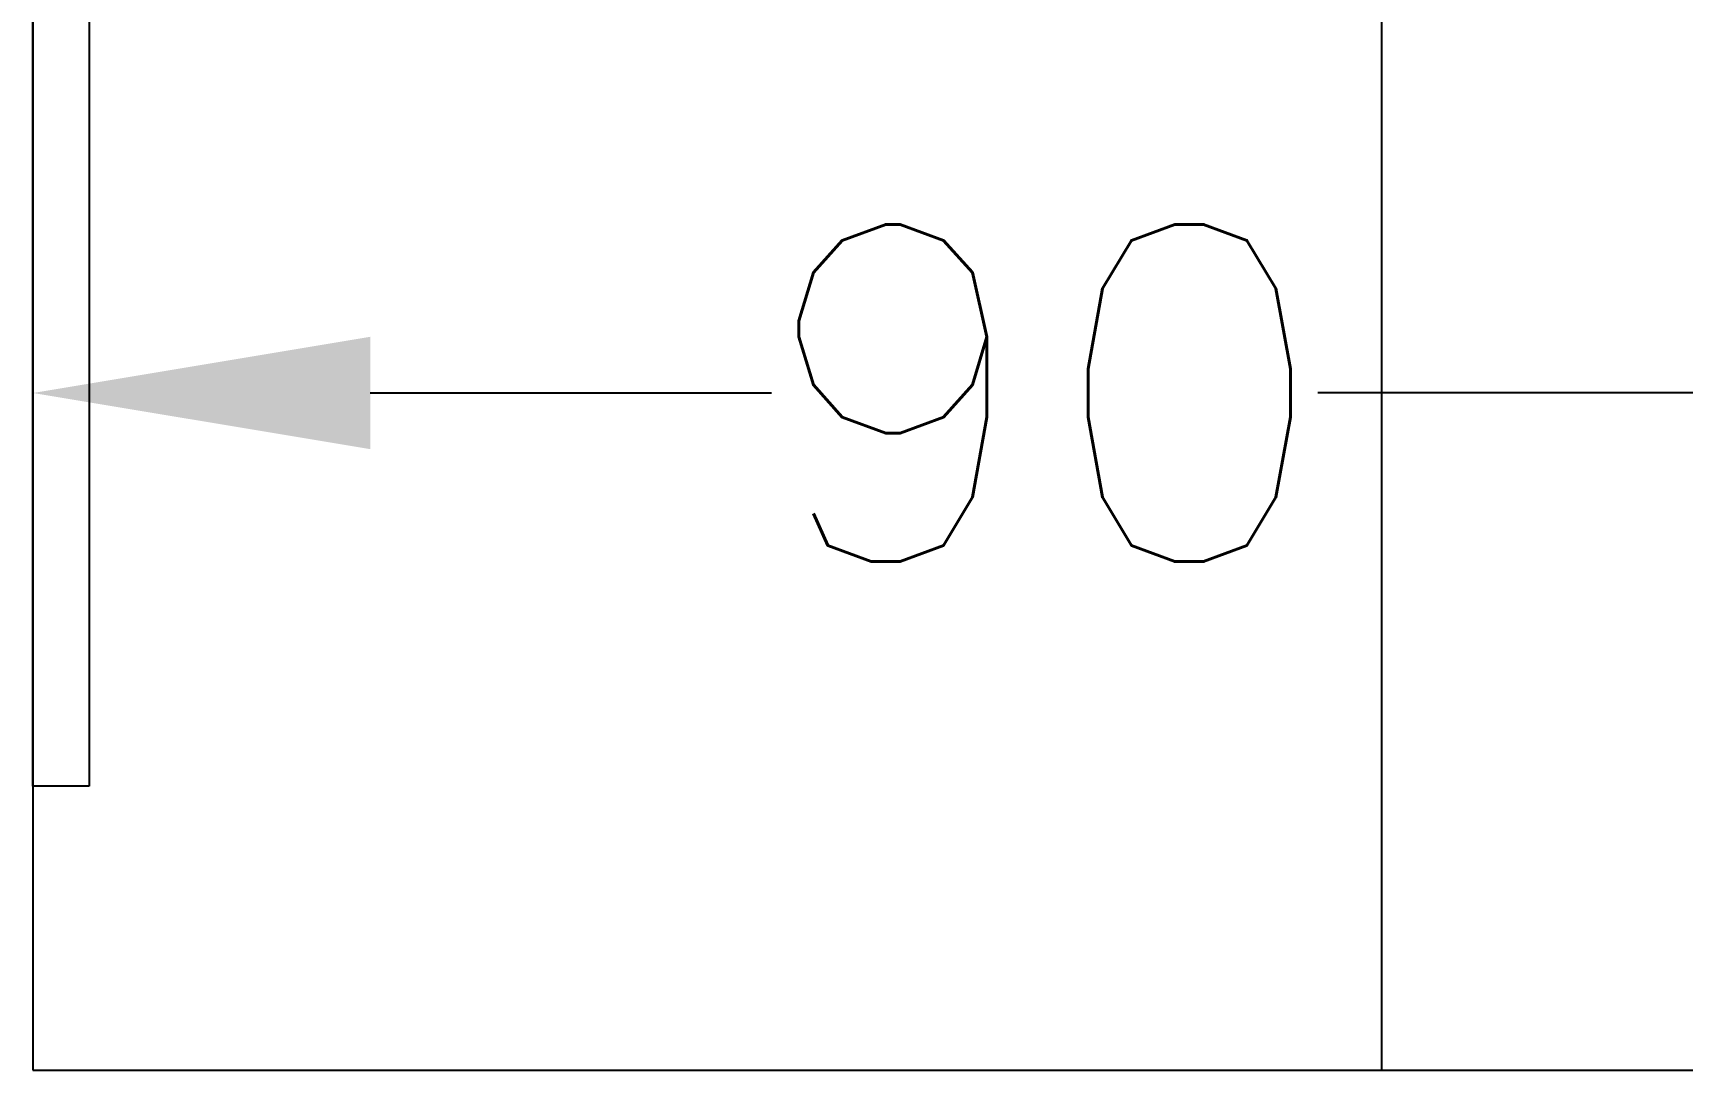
# Model space of a CAD drawing. Extents: x -12260 to 57327, y -29287 to 19916.
# Drawn here: x 29476 to 30210, y -6810 to -6349 of the extents above; entities that cross this region are included whole.
import ezdxf

# ---------------------------------------------------------------- set-up
doc = ezdxf.new("R2010")
doc.units = 0
doc.header["$LTSCALE"] = 0.25
doc.linetypes.add('DASHDOT', pattern=[25.4, 12.7, -6.35, 0, -6.35])
doc.layers.add('01-First Floor$0$FALSE CEILING', color=251, linetype='Continuous')
for name, color, linetype, lineweight in [('01-First Floor$0$LOADING', 253, 'Continuous', 5), ('01-First Floor$0$Walls', 251, 'Continuous', 5), ('E-DIM', 6, 'Continuous', 18), ('E-LITE-CLNG-CNDT', 6, 'DASHDOT', 35)]:
    doc.layers.add(name, color=color, linetype=linetype, lineweight=lineweight)
doc.styles.get("Standard").update_dxf_attribs({"font": 'romans.shx'})
doc.dimstyles.get("Standard").update_dxf_attribs({"dimtxt": 150, "dimasz": 150, "dimexe": 0.18, "dimexo": 0.0625, "dimgap": 0.09, "dimtad": 0, "dimtih": 1, "dimtoh": 1, "dimdec": 0, "dimlfac": 0.1, "dimzin": 0, "dimdsep": 46, "dimtxsty": 'Standard', "dimcen": 0.09, "dimclrd": 6, "dimadec": 0, "dimazin": 0, "dimtfac": 1, "dimtdec": 0, "dimtofl": 0, "dimtmove": 0, "dimatfit": 3, "dimfxl": 1, "dimtolj": 1, "dimtzin": 0, "dimarcsym": 0})

# ---------------------------------------------------------------- blocks, each defined once
blk = doc.blocks.new('01-First Floor')
at = {"layer": '01-First Floor$0$FALSE CEILING', "linetype": 'Continuous'}
blk.add_line((30076, -6810), (30076, -2810), dxfattribs=at)
at = {"layer": '01-First Floor$0$FALSE CEILING'}
blk.add_lwpolyline([(29476, -6810), (32976, -6810), (32976, -2810), (29476, -2810)], close=True, dxfattribs=at)
at = {"layer": '01-First Floor$0$FALSE CEILING', "elevation": -0.1}
blk.add_lwpolyline([(29501, -6683.69), (29476, -6683.69), (29476, -6177.69), (29501, -6177.69), (29501, -6683.69)], dxfattribs=at)
at = {"layer": '01-First Floor$0$LOADING', "elevation": -0.1}
blk.add_lwpolyline([(29501, -6683.69), (29476, -6683.69), (29476, -6177.69), (29501, -6177.69), (29501, -6683.69)], dxfattribs=at)
at = {"layer": '01-First Floor$0$Walls'}
for p, q in [((29476, -2810), (29476, -6810)), ((29476, -6810), (31896, -6810))]:
    blk.add_line(p, q, dxfattribs=at)
blk = doc.blocks.new('*D149')
at = {"layer": 'Defpoints', "color": 0}
for p in [(29476, -5910.01), (30376.01, -5910.01), (29476, -6508.73)]:
    blk.add_point(p, dxfattribs=at)
at = {"layer": 'E-DIM', "color": 0, "lineweight": -2, "transparency": 16777216}
for p, q in [((29476, -5910.08), (29476, -6508.91)), ((30376.01, -5910.08), (30376.01, -6508.91))]:
    blk.add_line(p, q, dxfattribs=at)
at = {"layer": 'E-DIM', "color": 6, "lineweight": -2, "transparency": 16777216}
for p, q in [((29626, -6508.73), (29804.49, -6508.73)), ((30226.01, -6508.73), (30047.52, -6508.73))]:
    blk.add_line(p, q, dxfattribs=at)
at = {"layer": 'E-DIM', "color": 6, "transparency": 16777216}
for points in [[(29626, -6483.73), (29626, -6533.73), (29476, -6508.73)], [(30226.01, -6483.73), (30226.01, -6533.73), (30376.01, -6508.73)]]:
    blk.add_solid(points, dxfattribs=at)
at = {"layer": 'E-DIM', "color": 7, "transparency": 16777216, "insert": (29926.01, -6508.73), "char_height": 150, "attachment_point": 5}
blk.add_mtext('\\A1;90', dxfattribs=at)

msp = doc.modelspace()

# ---------------------------------------------------------------- block references
at = {"layer": 'E-LITE-CLNG-CNDT'}
msp.add_blockref('01-First Floor', (0, 0), dxfattribs=at)

# ---------------------------------------------------------------- dimensions: what is measured, and where the dimension line sits
at = {"layer": 'E-DIM'}
dim = msp.add_linear_dim(base=(29476, -6508.73), p1=(30376.01, -5910.01), p2=(29476, -5910.01), dimstyle='Standard', override={"dimclrt": 7}, dxfattribs=at)
dim.commit()
dim.dimension.update_dxf_attribs({"geometry": '*D149', "text_midpoint": (29926.01, -6508.73)})

doc.saveas('drawing.dxf')
